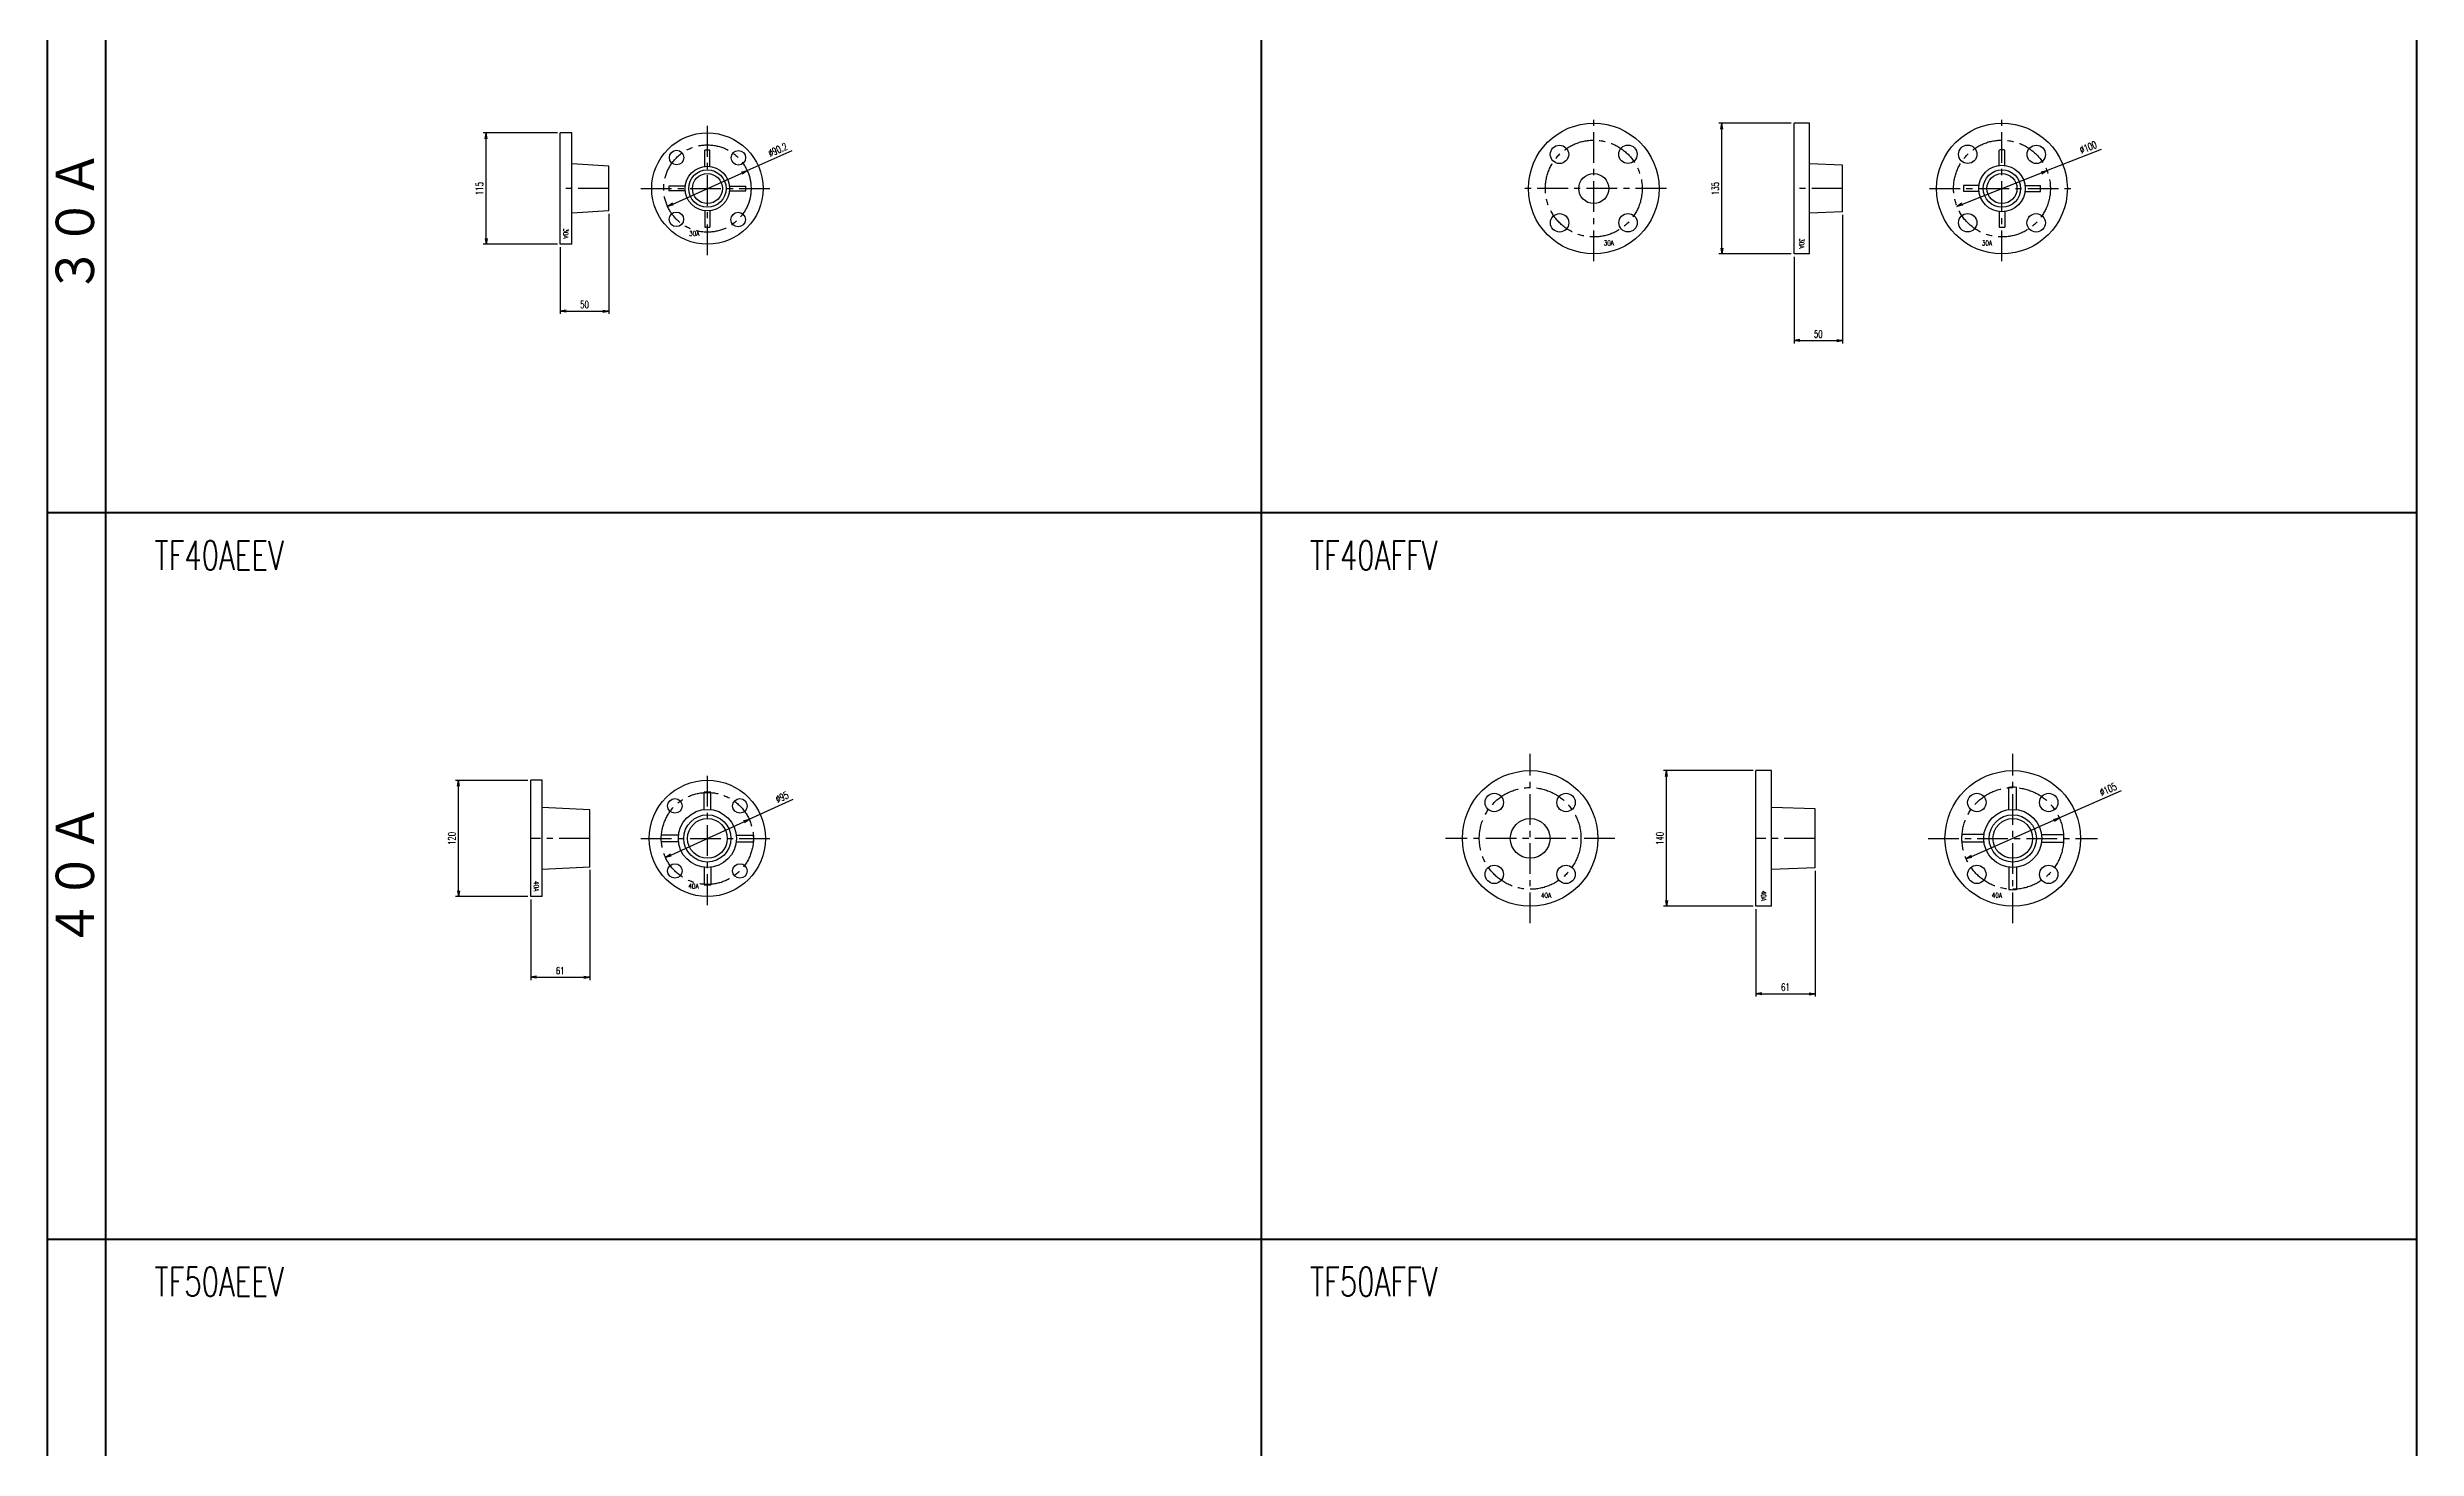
# Model space of a CAD drawing. Header units: millimetres. Extents: x 1711 to 90196, y -23291 to 8516.
# Drawn here: x 35937 to 38383, y -15707 to -14261 of the extents above; entities that cross this region are included whole.
import ezdxf
from ezdxf.enums import TextEntityAlignment as Align

# ---------------------------------------------------------------- set-up
doc = ezdxf.new("R2010")
doc.units = ezdxf.units.MM
doc.header["$PDMODE"] = 35
doc.linetypes.add('CENTER', pattern=[50.8, 31.75, -6.35, 6.35, -6.35])
for name, color, linetype in [('CEN', 2, 'CENTER'), ('寸法', 2, 'Continuous'), ('配管-CVP', 4, 'Continuous'), ('＃配管（PVC)', 21, 'Continuous')]:
    doc.layers.add(name, color=color, linetype=linetype)
doc.layers.add('line', color=153, linetype='Continuous', lineweight=50)
doc.styles.add('kpk', font='romans.shx', dxfattribs={"width": 0.7, "bigfont": 'extfont2.shx'})
doc.styles.get("Standard").update_dxf_attribs({"font": 'romans.shx', "bigfont": 'extfont.shx'})
doc.dimstyles.new('KPK-3', dxfattribs={"dimscale": 3, "dimtxt": 2.5, "dimasz": 2, "dimexe": 1, "dimexo": 1, "dimgap": 1, "dimtad": 3, "dimdec": 1, "dimdsep": 46, "dimtxsty": 'kpk', "dimblk": 'OPEN', "dimcen": 2.5, "dimclrd": 2, "dimclre": 2, "dimclrt": 4, "dimadec": 1, "dimazin": 2, "dimtfac": 1, "dimtdec": 1, "dimtmove": 0, "dimatfit": 2, "dimldrblk": 'OPEN', "dimfxl": 0, "dimlwd": -1, "dimlwe": -1, "dimarcsym": 0})

# ---------------------------------------------------------------- blocks, each defined once
blk = doc.blocks.new('_Open')
at = {"color": 0, "linetype": 'ByBlock', "lineweight": -2}
for p, q in [((-1, 0.17), (0, 0)), ((-1, -0.17), (0, 0)), ((0, 0), (-1, 0))]:
    blk.add_line(p, q, dxfattribs=at)
blk = doc.blocks.new('*D1958')
at = {"layer": 'Defpoints', "color": 0, "transparency": 16777216}
for p in [(37608.7, -15007.5), (37701.1, -15007.5), (37701.1, -15147.5)]:
    blk.add_point(p, dxfattribs=at)
at = {"layer": '寸法', "color": 2, "transparency": 16777216}
for p, q in [((37698.1, -15007.5), (37605.7, -15007.5)), ((37608.7, -15141.5), (37608.7, -15013.5)), ((37698.1, -15147.5), (37605.7, -15147.5))]:
    blk.add_line(p, q, dxfattribs=at)
at = {"layer": '寸法', "color": 2, "transparency": 16777216, "xscale": 6, "yscale": 6, "zscale": 6}
for p, rotation in [((37608.7, -15007.5), 90), ((37608.7, -15147.5), 270)]:
    blk.add_blockref('_Open', p, dxfattribs=dict(at, rotation=rotation))
at = {"layer": '寸法', "color": 4, "transparency": 16777216, "insert": (37601.9, -15077.5), "char_height": 7.5, "attachment_point": 5, "rotation": 90, "style": 'kpk', "bg_fill": 3, "box_fill_scale": 1.1, "bg_fill_color": 256, "bg_fill_true_color": 13158600, "bg_fill_transparency": 0}
blk.add_mtext('140', dxfattribs=at)
blk = doc.blocks.new('*D1963')
at = {"layer": 'Defpoints', "color": 0, "transparency": 16777216}
for p in [(37762.1, -15108), (37701.1, -15147.5), (37762.1, -15237.8)]:
    blk.add_point(p, dxfattribs=at)
at = {"layer": '寸法', "color": 2, "transparency": 16777216}
for p, q in [((37762.1, -15111), (37762.1, -15240.8)), ((37701.1, -15150.5), (37701.1, -15240.8)), ((37707.1, -15237.8), (37756.1, -15237.8))]:
    blk.add_line(p, q, dxfattribs=at)
at = {"layer": '寸法', "color": 2, "transparency": 16777216, "xscale": 6, "yscale": 6, "zscale": 6, "rotation": 180}
blk.add_blockref('_Open', (37701.1, -15237.8), dxfattribs=at)
at = {"layer": '寸法', "color": 2, "transparency": 16777216, "xscale": 6, "yscale": 6, "zscale": 6}
blk.add_blockref('_Open', (37762.1, -15237.8), dxfattribs=at)
at = {"layer": '寸法', "color": 4, "transparency": 16777216, "insert": (37731.6, -15231.1), "char_height": 7.5, "attachment_point": 5, "style": 'kpk', "bg_fill": 3, "box_fill_scale": 1.1, "bg_fill_color": 256, "bg_fill_true_color": 13158600, "bg_fill_transparency": 0}
blk.add_mtext('61', dxfattribs=at)
blk = doc.blocks.new('*D1964')
at = {"layer": 'Defpoints', "color": 0, "transparency": 16777216}
for p in [(38014.4, -15056.3), (37918.3, -15098.6)]:
    blk.add_point(p, dxfattribs=at)
at = {"layer": '寸法', "color": 2, "transparency": 16777216}
for p, q in [((38014.4, -15056.3), (38078.6, -15028.1)), ((37923.8, -15096.2), (38008.9, -15058.7))]:
    blk.add_line(p, q, dxfattribs=at)
at = {"layer": '寸法', "color": 2, "transparency": 16777216, "xscale": 6, "yscale": 6, "zscale": 6}
for p, rotation in [((38014.4, -15056.3), 23.75649717302707), ((37918.3, -15098.6), 203.7564971730271)]:
    blk.add_blockref('_Open', p, dxfattribs=dict(at, rotation=rotation))
at = {"layer": '寸法', "color": 4, "transparency": 16777216, "insert": (38064.8, -15026.8), "char_height": 7.5, "attachment_point": 5, "rotation": 23.7565, "style": 'kpk', "bg_fill": 3, "box_fill_scale": 1.1, "bg_fill_color": 256, "bg_fill_true_color": 13158600, "bg_fill_transparency": 0}
blk.add_mtext('∅105', dxfattribs=at)
blk = doc.blocks.new('*D1965')
at = {"layer": 'Defpoints', "color": 0, "transparency": 16777216}
for p in [(37665.9, -14339), (37740.5, -14339), (37740.5, -14474)]:
    blk.add_point(p, dxfattribs=at)
at = {"layer": '寸法', "color": 2, "transparency": 16777216}
for p, q in [((37737.5, -14339), (37662.9, -14339)), ((37665.9, -14468), (37665.9, -14345)), ((37737.5, -14474), (37662.9, -14474))]:
    blk.add_line(p, q, dxfattribs=at)
at = {"layer": '寸法', "color": 2, "transparency": 16777216, "xscale": 6, "yscale": 6, "zscale": 6}
for p, rotation in [((37665.9, -14339), 90), ((37665.9, -14474), 270)]:
    blk.add_blockref('_Open', p, dxfattribs=dict(at, rotation=rotation))
at = {"layer": '寸法', "color": 4, "transparency": 16777216, "insert": (37659.2, -14406.5), "char_height": 7.5, "attachment_point": 5, "rotation": 90, "style": 'kpk', "bg_fill": 3, "box_fill_scale": 1.1, "bg_fill_color": 256, "bg_fill_true_color": 13158600, "bg_fill_transparency": 0}
blk.add_mtext('135', dxfattribs=at)
blk = doc.blocks.new('*D1966')
at = {"layer": 'Defpoints', "color": 0, "transparency": 16777216}
for p in [(37790.5, -14430.5), (37740.5, -14474), (37790.5, -14563.4)]:
    blk.add_point(p, dxfattribs=at)
at = {"layer": '寸法', "color": 2, "transparency": 16777216}
for p, q in [((37790.5, -14433.5), (37790.5, -14566.4)), ((37740.5, -14477), (37740.5, -14566.4)), ((37746.5, -14563.4), (37784.5, -14563.4))]:
    blk.add_line(p, q, dxfattribs=at)
at = {"layer": '寸法', "color": 2, "transparency": 16777216, "xscale": 6, "yscale": 6, "zscale": 6, "rotation": 180}
blk.add_blockref('_Open', (37740.5, -14563.4), dxfattribs=at)
at = {"layer": '寸法', "color": 2, "transparency": 16777216, "xscale": 6, "yscale": 6, "zscale": 6}
blk.add_blockref('_Open', (37790.5, -14563.4), dxfattribs=at)
at = {"layer": '寸法', "color": 4, "transparency": 16777216, "insert": (37765.5, -14556.7), "char_height": 7.5, "attachment_point": 5, "style": 'kpk', "bg_fill": 3, "box_fill_scale": 1.1, "bg_fill_color": 256, "bg_fill_true_color": 13158600, "bg_fill_transparency": 0}
blk.add_mtext('50', dxfattribs=at)
blk = doc.blocks.new('*D1967')
at = {"layer": 'Defpoints', "color": 0, "transparency": 16777216}
for p in [(38001.6, -14388), (37908.7, -14424.9)]:
    blk.add_point(p, dxfattribs=at)
at = {"layer": '寸法', "color": 2, "transparency": 16777216}
for p, q in [((38001.6, -14388), (38058, -14365.7)), ((37914.3, -14422.7), (37996.1, -14390.2))]:
    blk.add_line(p, q, dxfattribs=at)
at = {"layer": '寸法', "color": 2, "transparency": 16777216, "xscale": 6, "yscale": 6, "zscale": 6}
for p, rotation in [((38001.6, -14388), 21.64818731719464), ((37908.7, -14424.9), 201.6481873171946)]:
    blk.add_blockref('_Open', p, dxfattribs=dict(at, rotation=rotation))
at = {"layer": '寸法', "color": 4, "transparency": 16777216, "insert": (38044.2, -14363.9), "char_height": 7.5, "attachment_point": 5, "rotation": 21.6482, "style": 'kpk', "bg_fill": 3, "box_fill_scale": 1.1, "bg_fill_color": 256, "bg_fill_true_color": 13158600, "bg_fill_transparency": 0}
blk.add_mtext('∅100', dxfattribs=at)
blk = doc.blocks.new('*D3105')
at = {"layer": 'Defpoints', "color": 0, "transparency": 16777216}
for p in [(36659.4, -14388), (36577.1, -14424.9)]:
    blk.add_point(p, dxfattribs=at)
at = {"layer": '寸法', "color": 2, "transparency": 16777216}
for p, q in [((36659.4, -14388), (36705.9, -14367.2)), ((36582.6, -14422.5), (36653.9, -14390.5))]:
    blk.add_line(p, q, dxfattribs=at)
at = {"layer": '寸法', "color": 2, "transparency": 16777216, "xscale": 6, "yscale": 6, "zscale": 6}
for p, rotation in [((36659.4, -14388), 24.12472929513061), ((36577.1, -14424.9), 204.1247292951306)]:
    blk.add_blockref('_Open', p, dxfattribs=dict(at, rotation=rotation))
at = {"layer": '寸法', "color": 4, "transparency": 16777216, "insert": (36690.9, -14366.5), "char_height": 7.5, "attachment_point": 5, "rotation": 24.1247, "style": 'kpk', "bg_fill": 3, "box_fill_scale": 1.1, "bg_fill_color": 256, "bg_fill_true_color": 13158600, "bg_fill_transparency": 0}
blk.add_mtext('∅90.2', dxfattribs=at)
blk = doc.blocks.new('*D3106')
at = {"layer": 'Defpoints', "color": 0, "transparency": 16777216}
for p in [(36516.4, -14429.5), (36466.4, -14464), (36516.4, -14533)]:
    blk.add_point(p, dxfattribs=at)
at = {"layer": '寸法', "color": 2, "transparency": 16777216}
for p, q in [((36516.4, -14432.5), (36516.4, -14536)), ((36466.4, -14467), (36466.4, -14536)), ((36472.4, -14533), (36510.4, -14533))]:
    blk.add_line(p, q, dxfattribs=at)
at = {"layer": '寸法', "color": 2, "transparency": 16777216, "xscale": 6, "yscale": 6, "zscale": 6, "rotation": 180}
blk.add_blockref('_Open', (36466.4, -14533), dxfattribs=at)
at = {"layer": '寸法', "color": 2, "transparency": 16777216, "xscale": 6, "yscale": 6, "zscale": 6}
blk.add_blockref('_Open', (36516.4, -14533), dxfattribs=at)
at = {"layer": '寸法', "color": 4, "transparency": 16777216, "insert": (36491.4, -14526.3), "char_height": 7.5, "attachment_point": 5, "style": 'kpk', "bg_fill": 3, "box_fill_scale": 1.1, "bg_fill_color": 256, "bg_fill_true_color": 13158600, "bg_fill_transparency": 0}
blk.add_mtext('50', dxfattribs=at)
blk = doc.blocks.new('*D3107')
at = {"layer": 'Defpoints', "color": 0, "transparency": 16777216}
for p in [(36389.7, -14349), (36466.4, -14349), (36466.4, -14464)]:
    blk.add_point(p, dxfattribs=at)
at = {"layer": '寸法', "color": 2, "transparency": 16777216}
for p, q in [((36463.4, -14349), (36386.7, -14349)), ((36389.7, -14458), (36389.7, -14355)), ((36463.4, -14464), (36386.7, -14464))]:
    blk.add_line(p, q, dxfattribs=at)
at = {"layer": '寸法', "color": 2, "transparency": 16777216, "xscale": 6, "yscale": 6, "zscale": 6}
for p, rotation in [((36389.7, -14349), 90), ((36389.7, -14464), 270)]:
    blk.add_blockref('_Open', p, dxfattribs=dict(at, rotation=rotation))
at = {"layer": '寸法', "color": 4, "transparency": 16777216, "insert": (36382.9, -14406.5), "char_height": 7.5, "attachment_point": 5, "rotation": 90, "style": 'kpk', "bg_fill": 3, "box_fill_scale": 1.1, "bg_fill_color": 256, "bg_fill_true_color": 13158600, "bg_fill_transparency": 0}
blk.add_mtext('115', dxfattribs=at)
blk = doc.blocks.new('*D3108')
at = {"layer": 'Defpoints', "color": 0, "transparency": 16777216}
for p in [(36496.8, -15107), (36435.8, -15137.5), (36496.8, -15220.7)]:
    blk.add_point(p, dxfattribs=at)
at = {"layer": '寸法', "color": 2, "transparency": 16777216}
for p, q in [((36496.8, -15110), (36496.8, -15223.7)), ((36435.8, -15140.5), (36435.8, -15223.7)), ((36441.8, -15220.7), (36490.8, -15220.7))]:
    blk.add_line(p, q, dxfattribs=at)
at = {"layer": '寸法', "color": 2, "transparency": 16777216, "xscale": 6, "yscale": 6, "zscale": 6, "rotation": 180}
blk.add_blockref('_Open', (36435.8, -15220.7), dxfattribs=at)
at = {"layer": '寸法', "color": 2, "transparency": 16777216, "xscale": 6, "yscale": 6, "zscale": 6}
blk.add_blockref('_Open', (36496.8, -15220.7), dxfattribs=at)
at = {"layer": '寸法', "color": 4, "transparency": 16777216, "insert": (36466.3, -15214), "char_height": 7.5, "attachment_point": 5, "style": 'kpk', "bg_fill": 3, "box_fill_scale": 1.1, "bg_fill_color": 256, "bg_fill_true_color": 13158600, "bg_fill_transparency": 0}
blk.add_mtext('61', dxfattribs=at)
blk = doc.blocks.new('*D3109')
at = {"layer": 'Defpoints', "color": 0, "transparency": 16777216}
for p in [(36361.1, -15017.5), (36435.8, -15017.5), (36435.8, -15137.5)]:
    blk.add_point(p, dxfattribs=at)
at = {"layer": '寸法', "color": 2, "transparency": 16777216}
for p, q in [((36432.8, -15017.5), (36358.1, -15017.5)), ((36361.1, -15131.5), (36361.1, -15023.5)), ((36432.8, -15137.5), (36358.1, -15137.5))]:
    blk.add_line(p, q, dxfattribs=at)
at = {"layer": '寸法', "color": 2, "transparency": 16777216, "xscale": 6, "yscale": 6, "zscale": 6}
for p, rotation in [((36361.1, -15017.5), 90), ((36361.1, -15137.5), 270)]:
    blk.add_blockref('_Open', p, dxfattribs=dict(at, rotation=rotation))
at = {"layer": '寸法', "color": 4, "transparency": 16777216, "insert": (36354.3, -15077.5), "char_height": 7.5, "attachment_point": 5, "rotation": 90, "style": 'kpk', "bg_fill": 3, "box_fill_scale": 1.1, "bg_fill_color": 256, "bg_fill_true_color": 13158600, "bg_fill_transparency": 0}
blk.add_mtext('120', dxfattribs=at)
blk = doc.blocks.new('*D3110')
at = {"layer": 'Defpoints', "color": 0, "transparency": 16777216}
for p in [(36661.5, -15057.7), (36575.1, -15097.2)]:
    blk.add_point(p, dxfattribs=at)
at = {"layer": '寸法', "color": 2, "transparency": 16777216}
for p, q in [((36661.5, -15057.7), (36707, -15037)), ((36580.5, -15094.7), (36656, -15060.2))]:
    blk.add_line(p, q, dxfattribs=at)
at = {"layer": '寸法', "color": 2, "transparency": 16777216, "xscale": 6, "yscale": 6, "zscale": 6}
for p, rotation in [((36661.5, -15057.7), 24.55770132840193), ((36575.1, -15097.2), 204.5577013284019)]:
    blk.add_blockref('_Open', p, dxfattribs=dict(at, rotation=rotation))
at = {"layer": '寸法', "color": 4, "transparency": 16777216, "insert": (36695.4, -15034.8), "char_height": 7.5, "attachment_point": 5, "rotation": 24.5577, "style": 'kpk', "bg_fill": 3, "box_fill_scale": 1.1, "bg_fill_color": 256, "bg_fill_true_color": 13158600, "bg_fill_transparency": 0}
blk.add_mtext('∅95', dxfattribs=at)
blk = doc.blocks.new('A$Cad8c2615')
at = {"layer": 'line'}
for p, q in [((0, -11777.5), (0, 0)), ((60, 0), (60, -11777.5)), ((2446.7, 0), (2446.7, -11777.5)), ((1253.3, -160), (1253.3, -11777.5)), ((0, -3227.5), (2446.7, -3227.5)), ((0, -3977.5), (2446.7, -3977.5))]:
    blk.add_line(p, q, dxfattribs=at)
at = {"layer": 'line', "char_height": 45, "attachment_point": 5, "rotation": 90}
for s, insert in [('３０Ａ', (30, -2927.5)), ('４０Ａ', (30, -3602.5))]:
    blk.add_mtext(s, dxfattribs=dict(at, insert=insert))
at = {"layer": 'line', "char_height": 30, "attachment_point": 4}
for s, insert in [('{\\W0.7;TF40AEEV}', (110.7, -3271.6)), ('{\\W0.7;TF40AFFV}', (1304, -3271.6)), ('{\\W0.7;TF50AEEV}', (110.7, -4021.6)), ('{\\W0.7;TF50AFFV}', (1304, -4021.6))]:
    blk.add_mtext(s, dxfattribs=dict(at, insert=insert))
blk = doc.blocks.new('TS-F-(JIS10K)30A-F')
at = {"layer": '＃配管（PVC)', "color": 0, "linetype": 'ByBlock'}
for p, q in [((0, -67.5), (0, 67.5)), ((16, 67.5), (0, 67.5)), ((16, -67.5), (16, 67.5)), ((50, 24), (16, 25.5)), ((50, -24), (50, 24)), ((50, -24), (16, -25.5)), ((16, -67.5), (0, -67.5))]:
    blk.add_line(p, q, dxfattribs=at)
at = {"layer": '＃配管（PVC)', "color": 2, "linetype": 'CENTER'}
blk.add_line((50, 0), (0, 0), dxfattribs=at)
at = {"layer": 'Defpoints', "color": 6, "style": 'kpk', "width": 0.7}
blk.add_text('30A', height=5, rotation=270, dxfattribs=at).set_placement((7.8, -56.7), align=Align.MIDDLE)
blk = doc.blocks.new('TS-F-(JIS10K)30A-T')
at = {"layer": '＃配管（PVC)', "color": 2, "linetype": 'CENTER'}
for p, q in [((0, -75), (0, 75)), ((-75, 0), (75, 0))]:
    blk.add_line(p, q, dxfattribs=at)
at = {"layer": '＃配管（PVC)', "color": 0, "linetype": 'ByBlock'}
for p, q in [((-3, 23.8), (-3, 39.7)), ((3, 23.8), (3, 39.7)), ((-23.8, 3), (-39.7, 3)), ((23.8, 3), (39.7, 3)), ((-23.8, -3), (-39.7, -3)), ((-3, -23.8), (-3, -39.7)), ((3, -23.8), (3, -39.7)), ((23.8, -3), (39.7, -3))]:
    blk.add_line(p, q, dxfattribs=at)
for centre, radius in [((0, 0), 67.5), ((-35.3, 35.4), 9.5), ((35.4, 35.3), 9.5), ((0, 0), 24), ((0, 0), 19.3), ((0, 0), 15.5), ((-35.4, -35.3), 9.5), ((35.3, -35.4), 9.5)]:
    blk.add_circle(centre, radius, dxfattribs=at)
at = {"layer": '＃配管（PVC)', "color": 2, "linetype": 'CENTER'}
blk.add_circle((0, 0), 50, dxfattribs=at)
at = {"layer": '＃配管（PVC)', "color": 0, "linetype": 'ByBlock'}
for start, end in [(85.6837, 94.3163), (175.6837, 184.3163), (355.6837, 4.3163), (265.6837, 274.3163)]:
    blk.add_arc((0, 0), 39.9, start, end, dxfattribs=at)
at = {"layer": 'Defpoints', "color": 6, "style": 'kpk', "width": 0.7}
blk.add_text('30A', height=5, dxfattribs=at).set_placement((-15.5, -56.2), align=Align.MIDDLE)
blk = doc.blocks.new('TS-F-(JIS10K)30A-B')
at = {"layer": '＃配管（PVC)', "color": 2, "linetype": 'CENTER'}
for p, q in [((0, -75), (0, 75)), ((75, 0), (-75, 0))]:
    blk.add_line(p, q, dxfattribs=at)
at = {"layer": '＃配管（PVC)', "color": 0, "linetype": 'ByBlock'}
for centre, radius in [((0, 0), 67.5), ((-35.4, 35.3), 9.5), ((35.3, 35.4), 9.5), ((0, 0), 15.5), ((-35.3, -35.4), 9.5), ((35.4, -35.3), 9.5)]:
    blk.add_circle(centre, radius, dxfattribs=at)
at = {"layer": '＃配管（PVC)', "color": 2, "linetype": 'CENTER'}
blk.add_circle((0, 0), 50, dxfattribs=at)
at = {"layer": 'Defpoints', "color": 6, "style": 'kpk', "width": 0.7}
blk.add_text('30A', height=5, dxfattribs=at).set_placement((15.5, -56.2), align=Align.MIDDLE)
blk = doc.blocks.new('TS-F-(JIS10K)40A-F')
at = {"layer": '＃配管（PVC)', "color": 0, "linetype": 'ByBlock'}
for p, q in [((0, -70), (0, 70)), ((16, 70), (0, 70)), ((16, -70), (16, 70)), ((61, 30.5), (16, 32)), ((61, -30.5), (61, 30.5)), ((61, -30.5), (16, -32)), ((16, -70), (0, -70))]:
    blk.add_line(p, q, dxfattribs=at)
at = {"layer": '＃配管（PVC)', "color": 2, "linetype": 'CENTER'}
blk.add_line((61, 0), (0, 0), dxfattribs=at)
at = {"layer": 'Defpoints', "color": 6, "style": 'kpk', "width": 0.7}
blk.add_text('40A', height=5, rotation=270, dxfattribs=at).set_placement((8, -59.3), align=Align.MIDDLE)
blk = doc.blocks.new('TS-F-(JIS10K)40A-T')
at = {"layer": '＃配管（PVC)', "color": 2, "linetype": 'CENTER'}
for p, q in [((0, -87.5), (0, 87.5)), ((-87.5, 0), (87.5, 0))]:
    blk.add_line(p, q, dxfattribs=at)
at = {"layer": '＃配管（PVC)', "color": 0, "linetype": 'ByBlock'}
for p, q in [((-4, 29.7), (-4, 52.8)), ((4, 29.7), (4, 52.8)), ((-29.7, 4), (-52.8, 4)), ((29.7, 4), (52.8, 4)), ((-29.7, -4), (-52.8, -4)), ((29.7, -4), (52.8, -4)), ((-4, -29.7), (-4, -52.8)), ((4, -29.7), (4, -52.8))]:
    blk.add_line(p, q, dxfattribs=at)
for centre, radius in [((0, 0), 70), ((-37.1, 37.1), 9.5), ((0, 0), 30), ((37.1, 37.1), 9.5), ((0, 0), 24.4), ((0, 0), 20.5), ((-37.1, -37.1), 9.5), ((37.1, -37.1), 9.5)]:
    blk.add_circle(centre, radius, dxfattribs=at)
at = {"layer": '＃配管（PVC)', "color": 2, "linetype": 'CENTER'}
blk.add_circle((0, 0), 52.5, dxfattribs=at)
at = {"layer": '＃配管（PVC)', "color": 0, "linetype": 'ByBlock'}
for start, end in [(85.6651, 94.3349), (175.6651, 184.3349), (355.6651, 4.3349), (265.6651, 274.3349)]:
    blk.add_arc((0, 0), 52.9, start, end, dxfattribs=at)
at = {"layer": 'Defpoints', "color": 6, "style": 'kpk', "width": 0.7}
blk.add_text('40A', height=5, dxfattribs=at).set_placement((-16.4, -58.7), align=Align.MIDDLE)
blk = doc.blocks.new('TS-F-(JIS10K)40A-B')
at = {"layer": '＃配管（PVC)', "color": 2, "linetype": 'CENTER'}
for p, q in [((0, -87.5), (0, 87.5)), ((87.5, 0), (-87.5, 0))]:
    blk.add_line(p, q, dxfattribs=at)
at = {"layer": '＃配管（PVC)', "color": 0, "linetype": 'ByBlock'}
for centre, radius in [((0, 0), 70), ((-37.1, 37.1), 9.5), ((37.1, 37.1), 9.5), ((0, 0), 20.5), ((-37.1, -37.1), 9.5), ((37.1, -37.1), 9.5)]:
    blk.add_circle(centre, radius, dxfattribs=at)
at = {"layer": '＃配管（PVC)', "color": 2, "linetype": 'CENTER'}
blk.add_circle((0, 0), 52.5, dxfattribs=at)
at = {"layer": 'Defpoints', "color": 6, "style": 'kpk', "width": 0.7}
blk.add_text('40A', height=5, dxfattribs=at).set_placement((16.4, -58.7), align=Align.MIDDLE)

msp = doc.modelspace()

# ---------------------------------------------------------------- linework, layer by layer
at = {"layer": 'CEN'}
for p, q in [((36618.2728, -14475.2275), (36618.2728, -14337.7275)), ((36516.4081, -14406.4775), (36466.4081, -14406.4775)), ((36549.5228, -14406.4775), (36687.0228, -14406.4775)), ((36618.2728, -15146.2314), (36618.2728, -15008.7314)), ((36496.794, -15077.4814), (36435.794, -15077.4814)), ((36549.5228, -15077.4814), (36687.0228, -15077.4814))]:
    msp.add_line(p, q, dxfattribs=at)
for centre, radius in [((36618.2728, -14406.4775), 45.0857), ((36618.2728, -15077.4814), 47.5)]:
    msp.add_circle(centre, radius, dxfattribs=at)
at = {"layer": '配管-CVP', "color": 0, "linetype": 'ByBlock'}
for p, q in [((36466.4081, -14463.9775), (36466.4081, -14348.9775)), ((36478.4081, -14348.9775), (36466.4081, -14348.9775)), ((36478.4081, -14463.9775), (36478.4081, -14348.9775)), ((36516.4081, -14383.4775), (36478.4081, -14380.9775)), ((36516.4081, -14429.4775), (36516.4081, -14383.4775)), ((36615.7728, -14383.6138), (36615.7728, -14366.7589)), ((36620.7728, -14383.6138), (36620.7728, -14366.7589)), ((36595.4091, -14403.9775), (36578.5543, -14403.9775)), ((36595.4091, -14408.9775), (36578.5543, -14408.9775)), ((36641.1365, -14403.9775), (36657.9913, -14403.9775)), ((36641.1365, -14408.9775), (36657.9913, -14408.9775)), ((36516.4081, -14429.4775), (36478.4081, -14431.9775)), ((36615.7728, -14429.3412), (36615.7728, -14446.196)), ((36620.7728, -14429.3412), (36620.7728, -14446.196)), ((36478.4081, -14463.9775), (36466.4081, -14463.9775)), ((36435.794, -15137.4814), (36435.794, -15017.4814)), ((36447.794, -15017.4814), (36435.794, -15017.4814)), ((36447.794, -15137.4814), (36447.794, -15017.4814)), ((36496.794, -15047.9814), (36447.794, -15045.4814)), ((36614.7728, -15047.6862), (36614.7728, -15029.6392)), ((36621.7728, -15047.6862), (36621.7728, -15029.6392)), ((36496.794, -15106.9814), (36496.794, -15047.9814)), ((36588.4777, -15073.9814), (36570.4306, -15073.9814)), ((36588.4777, -15080.9814), (36570.4306, -15080.9814)), ((36648.0679, -15073.9814), (36666.115, -15073.9814)), ((36648.0679, -15080.9814), (36666.115, -15080.9814)), ((36496.794, -15106.9814), (36447.794, -15109.4814)), ((36614.7728, -15107.2765), (36614.7728, -15125.3236)), ((36621.7728, -15107.2765), (36621.7728, -15125.3236)), ((36447.794, -15137.4814), (36435.794, -15137.4814))]:
    msp.add_line(p, q, dxfattribs=at)
for centre, radius in [((36618.2728, -14406.4775), 57.5), ((36586.5117, -14374.4781), 7.5), ((36618.2728, -14406.4775), 23), ((36650.2722, -14374.7164), 7.5), ((36618.2728, -14406.4775), 19.3), ((36618.2728, -14406.4775), 15.5), ((36586.2734, -14438.2385), 7.5), ((36650.0339, -14438.4769), 7.5), ((36618.2728, -15077.4814), 60), ((36584.6852, -15043.8938), 7.5), ((36651.8604, -15043.8938), 7.5), ((36618.2728, -15077.4814), 30), ((36618.2728, -15077.4814), 24.35), ((36618.2728, -15077.4814), 20.5), ((36584.6852, -15111.0689), 7.5), ((36651.8604, -15111.0689), 7.5)]:
    msp.add_circle(centre, radius, dxfattribs=at)
for centre, radius, start, end in [((36618.2728, -14406.4775), 39.7971, 86.398389, 93.601611), ((36618.2728, -14406.4775), 39.7971, 176.398389, 183.601611), ((36618.2728, -14406.4775), 39.7971, 356.398389, 3.601611), ((36618.2728, -14406.4775), 39.7971, 266.398389, 273.601611), ((36618.2728, -15077.4814), 47.9701, 85.815856, 94.184144), ((36618.2728, -15077.4814), 47.9701, 175.815856, 184.184144), ((36618.2728, -15077.4814), 47.9701, 355.815856, 4.184144), ((36618.2728, -15077.4814), 47.9701, 265.815856, 274.184144)]:
    msp.add_arc(centre, radius, start, end, dxfattribs=at)

# ---------------------------------------------------------------- block references
at = {"layer": '配管-CVP', "linetype": 'ByBlock'}
for name, p in [('TS-F-(JIS10K)30A-B', (37533.6362, -14406.4775)), ('TS-F-(JIS10K)40A-B', (37467.9374, -15077.4814))]:
    msp.add_blockref(name, p, dxfattribs=at)

# ---------------------------------------------------------------- texts
at = {"layer": 'Defpoints', "color": 6, "style": 'kpk', "width": 0.7}
for s, p in [('30A', (36472.0455, -14452.9074)), ('40A', (36441.6151, -15126.7689))]:
    msp.add_text(s, height=5, rotation=270, dxfattribs=at).set_placement(p, align=Align.MIDDLE)
for s, p in [('30A', (36604.6786, -14452.9074)), ('40A', (36603.9747, -15126.7689))]:
    msp.add_text(s, height=5, dxfattribs=at).set_placement(p, align=Align.MIDDLE)

# ---------------------------------------------------------------- dimensions: what is measured, and where the dimension line sits
at = {"layer": '寸法'}
for base, p1, p2, picture, middle in [((37665.9188, -14338.9587), (37740.4909, -14473.9587), (37740.4909, -14338.9587), '*D1965', (37659.1688, -14406.4587)), ((37608.6783, -15007.4814), (37701.1412, -15147.4814), (37701.1412, -15007.4814), '*D1958', (37601.9283, -15077.4814))]:
    dim = msp.add_linear_dim(base=base, p1=p1, p2=p2, angle=90, dimstyle='KPK-3', dxfattribs=at)
    dim.commit()
    dim.dimension.update_dxf_attribs({"geometry": picture, "text_midpoint": middle})
for p1, p2, picture, middle in [((37908.7204, -14424.9188), (38001.6469, -14388.0362), '*D1967', (38046.7078, -14370.1514)), ((37918.2936, -15098.631), (38014.3965, -15056.3317), '*D1964', (38067.4954, -15032.9605))]:
    dim = msp.add_diameter_dim_2p(p1=p1, p2=p2, dimstyle='KPK-3', dxfattribs=at)
    dim.commit()
    dim.dimension.update_dxf_attribs({"geometry": picture, "text_midpoint": middle, "dimtype": 163})

# ---------------------------------------------------------------- next in the draw order: block references
at = {"layer": '配管-CVP', "linetype": 'ByBlock'}
for name, p in [('TS-F-(JIS10K)30A-T', (37955.1836, -14406.4775)), ('TS-F-(JIS10K)40A-T', (37966.3451, -15077.4814))]:
    msp.add_blockref(name, p, dxfattribs=at)

# ---------------------------------------------------------------- next in the draw order: dimensions: what is measured, and where the dimension line sits
at = {"layer": '寸法'}
for p1, p2, picture, middle in [((36577.1249, -14424.9051), (36659.4207, -14388.0498), '*D3105', (36693.6956, -14372.7002)), ((36575.0695, -15097.2228), (36661.4761, -15057.7399), '*D3110', (36698.2116, -15040.9539))]:
    dim = msp.add_diameter_dim_2p(p1=p1, p2=p2, dimstyle='KPK-3', dxfattribs=at)
    dim.commit()
    dim.dimension.update_dxf_attribs({"geometry": picture, "text_midpoint": middle, "dimtype": 163})
for base, p1, p2, picture, middle in [((36516.4081, -14533.0275), (36466.4081, -14463.9775), (36516.4081, -14429.4775), '*D3106', (36491.4081, -14526.2775)), ((37790.4909, -14563.406), (37740.4909, -14473.9587), (37790.4909, -14430.4587), '*D1966', (37765.4909, -14556.656)), ((36496.794, -15220.7365), (36435.794, -15137.4814), (36496.794, -15106.9814), '*D3108', (36466.294, -15213.9865)), ((37762.1412, -15237.8155), (37701.1412, -15147.4814), (37762.1412, -15107.9814), '*D1963', (37731.6412, -15231.0655))]:
    dim = msp.add_linear_dim(base=base, p1=p1, p2=p2, dimstyle='KPK-3', dxfattribs=at)
    dim.commit()
    dim.dimension.update_dxf_attribs({"geometry": picture, "text_midpoint": middle})

# ---------------------------------------------------------------- next in the draw order: block references
at = {"layer": '配管-CVP', "linetype": 'ByBlock'}
for name, p in [('TS-F-(JIS10K)30A-F', (37740.4909, -14406.4587)), ('TS-F-(JIS10K)40A-F', (37701.1412, -15077.4814))]:
    msp.add_blockref(name, p, dxfattribs=at)

# ---------------------------------------------------------------- next in the draw order: dimensions: what is measured, and where the dimension line sits
at = {"layer": '寸法'}
for base, p1, p2, picture, middle in [((36389.6637, -14348.9775), (36466.4081, -14463.9775), (36466.4081, -14348.9775), '*D3107', (36382.9137, -14406.4775)), ((36361.0593, -15017.4814), (36435.794, -15137.4814), (36435.794, -15017.4814), '*D3109', (36354.3093, -15077.4814))]:
    dim = msp.add_linear_dim(base=base, p1=p1, p2=p2, angle=90, dimstyle='KPK-3', dxfattribs=at)
    dim.commit()
    dim.dimension.update_dxf_attribs({"geometry": picture, "text_midpoint": middle})

# ---------------------------------------------------------------- next in the draw order: block references
at = {"layer": 'line', "linetype": 'ByBlock'}
msp.add_blockref('A$Cad8c2615', (35936.6891, -11513.6234), dxfattribs=at)

doc.saveas('drawing.dxf')
